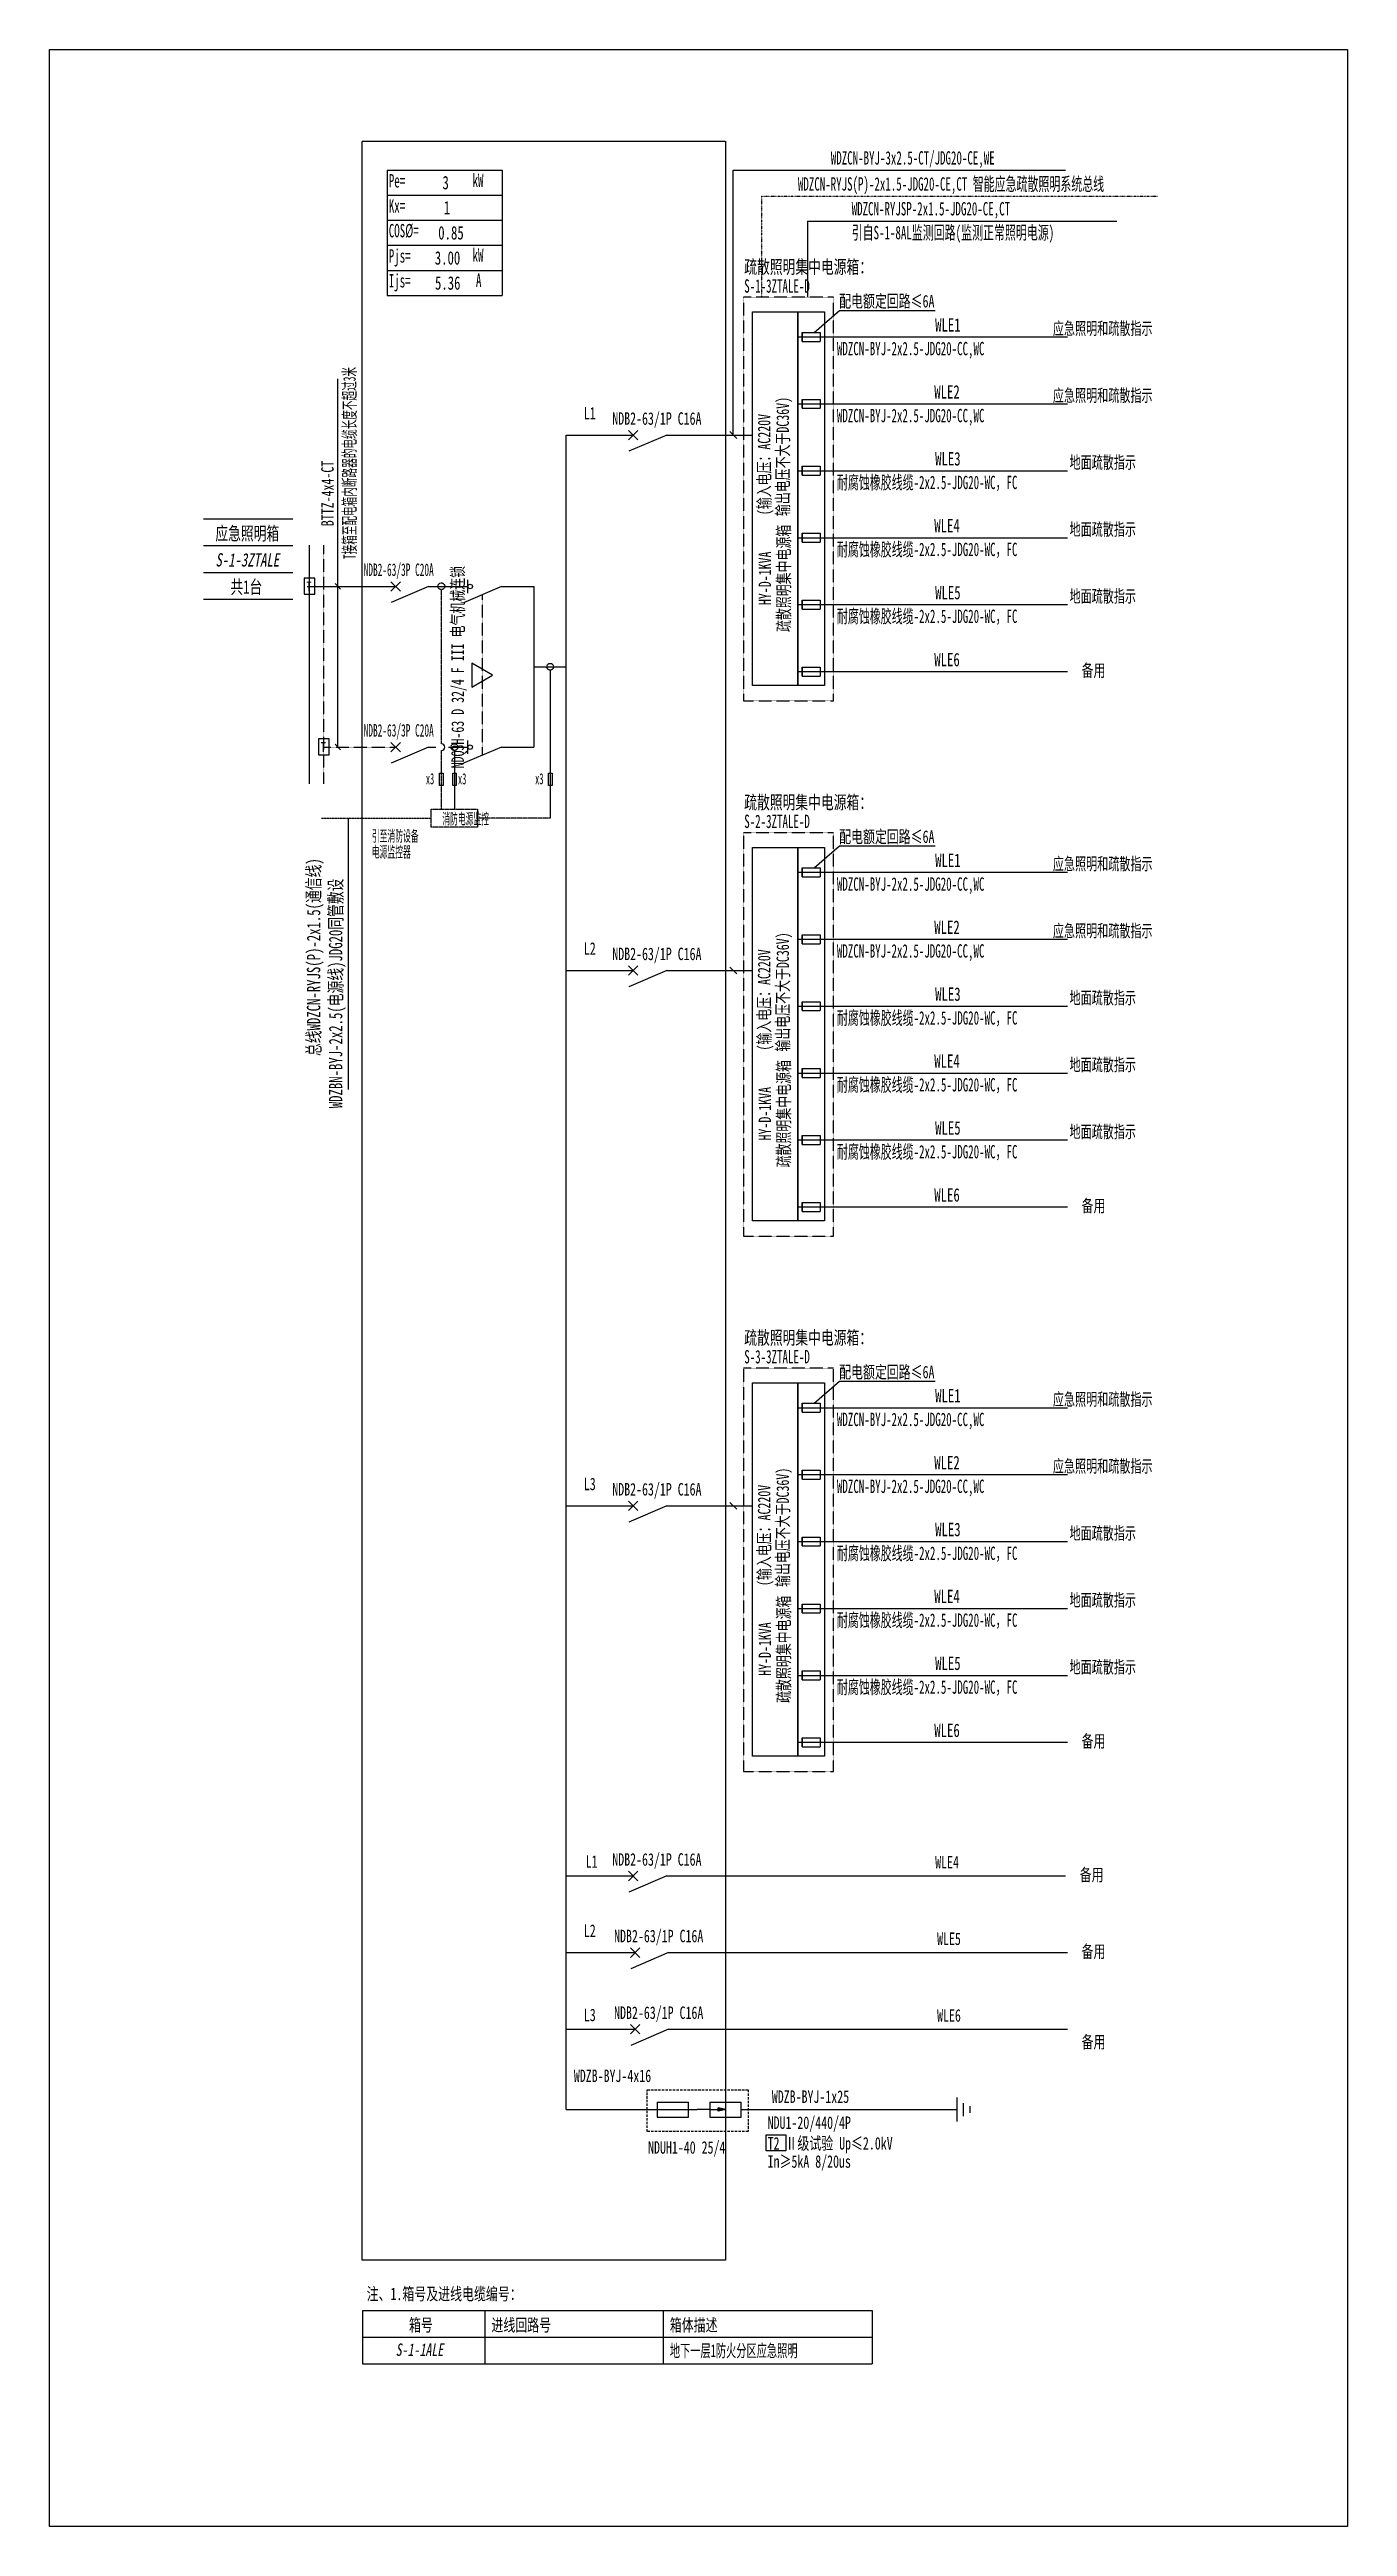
# Model space of a CAD drawing. Extents: x 257416 to 258754, y 371533 to 374085.
import ezdxf
from ezdxf.enums import TextEntityAlignment as Align

# ---------------------------------------------------------------- set-up
doc = ezdxf.new("R2010")
doc.units = 0
doc.header["$MEASUREMENT"] = 0
for name, pattern in [('_点划线L', [1.9, 1.5, -0.17, 0.06, -0.17]), ('_虚线S', [0.25, 0.125, -0.125]), ('DASH', [0.35, 0.25, -0.1]), ('DASHED', [0.75, 0.5, -0.25]), ('DASHED2', [0.375, 0.25, -0.125]), ('DIVIDE', [1.25, 0.5, -0.25, 0, -0.25, 0, -0.25])]:
    doc.linetypes.add(name, pattern=pattern)
for name, color, linetype in [('D_E_Eqpm(强电设备)', 100, 'Continuous'), ('D_E_Eqpm（强电设备）', 100, 'Continuous'), ('D_E_Text(强电文字)', 51, 'Continuous'), ('D_E_Text（强电文字）', 51, 'Continuous'), ('D_E_Wire(强电线缆)', 10, 'Continuous'), ('D_E_Wire（强电线缆）', 10, 'Continuous'), ('D_El_Wire（弱电线缆）', 10, 'Continuous'), ('D_T_TableDim（表格尺寸）', 255, 'Continuous'), ('DQ_Eqpm', 100, 'Continuous'), ('FL04GGFW_E72-配电箱系统图-塔楼部分$0$D_E_Eqpm（强电设备）', 100, 'Continuous'), ('FL09U293_E72-地下室配电箱系统图$0$D_E_Eqpm（强电设备）', 100, 'Continuous'), ('FL09U293_E72-地下室配电箱系统图$0$D_E_Text（强电文字）', 51, 'Continuous'), ('FL09U293_E72-地下室配电箱系统图$0$D_T_TableDim（表格尺寸）', 255, 'Continuous'), ('系统图', 220, 'Continuous')]:
    doc.layers.add(name, color=color, linetype=linetype)
doc.styles.add('FL09U293_E72-地下室配电箱系统图$0$FL04GGFW_E72-配电箱系统图-塔楼部分$0$电气', font='', dxfattribs={"width": 0.7})
doc.styles.add('FL09U293_E72-地下室配电箱系统图$0$FL04GGFW_E72-配电箱系统图-塔楼部分$0$电气箱', font='simhei.ttf', dxfattribs={"width": 0.8, "oblique": 10})
doc.styles.add('FL09U293_E72-地下室配电箱系统图$0$电气', font='', dxfattribs={"width": 0.7})
doc.styles.add('FL09U293_E72-地下室配电箱系统图$0$电气箱', font='simhei.ttf', dxfattribs={"width": 0.8, "oblique": 10})
doc.styles.add('HZ', font='', dxfattribs={"width": 0.7, "height": 400})
doc.styles.add('电气', font='', dxfattribs={"width": 0.7})
doc.styles.get('FL09U293_E72-地下室配电箱系统图$0$FL04GGFW_E72-配电箱系统图-塔楼部分$0$电气').set_extended_font_data('SimSun')
doc.styles.get('FL09U293_E72-地下室配电箱系统图$0$电气').set_extended_font_data('SimSun')
doc.styles.get('HZ').set_extended_font_data('SimSun')
doc.styles.get('电气').set_extended_font_data('SimSun')

msp = doc.modelspace()

# ---------------------------------------------------------------- linework, layer by layer
at = {"linetype": 'DASHED2', "ltscale": 10}
for p, q in [((258032, 371982.8, 0), (258135.9, 371982.8, 0)), ((258032, 371940, 0), (258032, 371982.8, 0)), ((258135.9, 371982.8, 0), (258135.9, 371940, 0)), ((258135.9, 371940, 0), (258032, 371940, 0))]:
    msp.add_line(p, q, dxfattribs=at)
at = {"layer": 'D_E_Eqpm(强电设备)'}
for p, q in [((258012.6, 373682.9, 0), (258022.4, 373692.6, 0)), ((258022.4, 373682.9, 0), (258012.6, 373692.6, 0)), ((258052, 373687.7, 0), (258013, 373671.1, 0)), ((257767.8, 373526.9, 0), (257777.5, 373536.7, 0)), ((257777.5, 373526.9, 0), (257767.8, 373536.7, 0)), ((257847.1, 373524.9, 0), (257847.1, 373538.7, 0)), ((257767.8, 373361.5, 0), (257777.5, 373371.2, 0)), ((257777.5, 373361.5, 0), (257767.8, 373371.2, 0)), ((257847.1, 373359.4, 0), (257847.1, 373373.2, 0)), ((258012.6, 373131.3, 0), (258022.4, 373141, 0)), ((258022.4, 373131.3, 0), (258012.6, 373141, 0)), ((258052, 373136.1, 0), (258013, 373119.4, 0)), ((258012.6, 372579.6, 0), (258022.4, 372589.4, 0)), ((258022.4, 372579.6, 0), (258012.6, 372589.4, 0)), ((258052, 372584.5, 0), (258013, 372567.8, 0)), ((258012.6, 372198.3, 0), (258022.4, 372208, 0)), ((258022.4, 372198.3, 0), (258012.6, 372208, 0)), ((258052, 372203.2, 0), (258013, 372186.5, 0)), ((258014.6, 372119.3, 0), (258024.3, 372129.1, 0)), ((258024.3, 372119.3, 0), (258014.6, 372129.1, 0)), ((258053.9, 372124.2, 0), (258015, 372107.5, 0)), ((258014.6, 372040.4, 0), (258024.3, 372050.1, 0)), ((258024.3, 372040.4, 0), (258014.6, 372050.1, 0)), ((258053.9, 372045.3, 0), (258015, 372028.6, 0)), ((258042.2, 371970.3, 0), (258074.5, 371970.3, 0)), ((258042.2, 371970.3, 0), (258042.2, 371954.7, 0)), ((258042.2, 371954.7, 0), (258074.4, 371954.7, 0)), ((258074.4, 371954.7, 0), (258074.4, 371970.3, 0)), ((258096.4, 371962.5, 0), (258083.4, 371962.5, 0)), ((258096.4, 371970.3, 0), (258128.8, 371970.3, 0)), ((258096.4, 371970.3, 0), (258096.4, 371954.7, 0)), ((258096.4, 371962.5, 0), (258113.2, 371962.5, 0)), ((258096.4, 371954.7, 0), (258128.7, 371954.7, 0)), ((258113.2, 371962.5, 0), (258105.1, 371964.2, 0)), ((258105.1, 371960.8, 0), (258105.1, 371964.2, 0)), ((258113.2, 371962.5, 0), (258105.1, 371960.8, 0)), ((258128.7, 371954.7, 0), (258128.7, 371970.3, 0))]:
    msp.add_line(p, q, dxfattribs=at)
for centre in [(257849.4, 373531.8, 0), (257849.4, 373366.3, 0)]:
    msp.add_circle(centre, 2.34, dxfattribs=at)
msp.add_solid([(258105.1, 371960.8, 0), (258113.2, 371962.5, 0), (258105.1, 371964.2, 0)], dxfattribs=at)
at = {"layer": 'D_E_Eqpm（强电设备）'}
for p, q in [((258140.3, 373429.8, 0), (258140.3, 373814.7, 0)), ((258140.3, 373814.7, 0), (258187, 373814.7, 0)), ((258187, 373814.7, 0), (258187, 373429.8, 0)), ((257881.6, 373531.8, 0), (257842.7, 373515.1, 0)), ((257872.6, 373440.4, 0), (257851.3, 373452.7, 0)), ((257851.3, 373452.7, 0), (257851.3, 373428.1, 0)), ((257851.3, 373428.1, 0), (257872.6, 373440.4, 0)), ((258187, 373429.8, 0), (258140.3, 373429.8, 0)), ((257881.6, 373366.3, 0), (257842.7, 373349.6, 0)), ((258140.3, 372878.2, 0), (258140.3, 373263, 0)), ((258140.3, 373263, 0), (258187, 373263, 0)), ((258187, 373263, 0), (258187, 372878.2, 0)), ((258187, 372878.2, 0), (258140.3, 372878.2, 0)), ((258140.3, 372326.6, 0), (258140.3, 372711.4, 0)), ((258140.3, 372711.4, 0), (258187, 372711.4, 0)), ((258187, 372711.4, 0), (258187, 372326.6, 0)), ((258187, 372326.6, 0), (258140.3, 372326.6, 0))]:
    msp.add_line(p, q, dxfattribs=at)
at = {"layer": 'D_E_Eqpm（强电设备）', "linetype": 'DASH'}
msp.add_line((257862.1, 373358, 0), (257862.1, 373523.5, 0), dxfattribs=at)
at = {"layer": 'D_E_Text(强电文字)', "color": 51}
for p, q in [((257713.2, 373366.3, 0), (257713.2, 373745.6, 0)), ((257710.3, 373534.7, 0), (257716, 373528.9, 0)), ((257710.3, 373369.2, 0), (257716, 373363.5, 0)), ((257723.6, 373293.1, 0), (257723.6, 373013.5, 0))]:
    msp.add_line(p, q, dxfattribs=at)
at = {"layer": 'D_E_Text（强电文字）'}
for p, q in [((257763.9, 373960.8, 0), (257882.4, 373960.8, 0)), ((257763.9, 373960.8, 0), (257763.9, 373831.5, 0)), ((257882.4, 373960.8, 0), (257882.4, 373831.5, 0)), ((258120.6, 373960.8, 0), (258462.9, 373960.8, 0)), ((258120.6, 373687.7, 0), (258120.6, 373960.8, 0)), ((257763.9, 373935, 0), (257882.4, 373935, 0)), ((257763.9, 373909.1, 0), (257882.4, 373909.1, 0)), ((257763.9, 373883.3, 0), (257882.4, 373883.3, 0)), ((257763.9, 373857.4, 0), (257882.4, 373857.4, 0)), ((257763.9, 373831.5, 0), (257882.4, 373831.5, 0)), ((258203.9, 373793.5, 0), (258229.9, 373816.3, 0)), ((258229.9, 373816.3, 0), (258328.7, 373816.3, 0)), ((258117, 373691.3, 0), (258124.1, 373684.2, 0)), ((258203.9, 373241.9, 0), (258229.9, 373264.7, 0)), ((258229.9, 373264.7, 0), (258328.7, 373264.7, 0)), ((258117, 373139.6, 0), (258124.1, 373132.6, 0)), ((258203.9, 372690.3, 0), (258229.9, 372713.1, 0)), ((258229.9, 372713.1, 0), (258328.7, 372713.1, 0)), ((258117, 372588, 0), (258124.1, 372581, 0)), ((258154.6, 371936.4, 0), (258174.6, 371936.4, 0)), ((258154.6, 371919.9, 0), (258154.6, 371936.4, 0)), ((258174.6, 371936.4, 0), (258174.6, 371919.9, 0)), ((258174.6, 371919.9, 0), (258154.6, 371919.9, 0))]:
    msp.add_line(p, q, dxfattribs=at)
at = {"layer": 'D_E_Wire(强电线缆)'}
for p, q in [((257684, 373328.4, 0), (257684, 373574.4, 0)), ((257681.4, 373531.8, 0), (257772.7, 373531.8, 0)), ((257806.4, 373531.8, 0), (257847.1, 373531.8, 0)), ((257881.6, 373531.8, 0), (257915.2, 373531.8, 0)), ((257806.4, 373366.3, 0), (257814.2, 373366.3, 0)), ((257827, 373366.3, 0), (257847.1, 373366.3, 0)), ((257881.6, 373366.3, 0), (257915.2, 373366.3, 0))]:
    msp.add_line(p, q, dxfattribs=at)
at = {"layer": 'D_E_Wire(强电线缆)', "linetype": 'DASH'}
for p, q in [((257698.7, 373328.4, 0), (257698.7, 373574.4, 0)), ((257698.7, 373366.3, 0), (257772.7, 373366.3, 0))]:
    msp.add_line(p, q, dxfattribs=at)
at = {"layer": 'D_E_Wire（强电线缆）', "color": 10}
for p, q in [((258197.2, 373908.3, 0), (258197.2, 373829.7, 0)), ((258197.2, 373908.3, 0), (258515.9, 373908.3, 0)), ((258187, 373788.9, 0), (258464.9, 373788.9, 0)), ((258187, 373720, 0), (258464.9, 373720, 0)), ((258187, 373651, 0), (258464.9, 373651, 0)), ((258187, 373582, 0), (258464.9, 373582, 0)), ((258187, 373513.1, 0), (258464.9, 373513.1, 0)), ((258187, 373444.1, 0), (258464.9, 373444.1, 0)), ((258187, 373237.3, 0), (258464.9, 373237.3, 0)), ((258187, 373168.3, 0), (258464.9, 373168.3, 0)), ((258187, 373099.4, 0), (258464.9, 373099.4, 0)), ((258187, 373030.4, 0), (258464.9, 373030.4, 0)), ((258187, 372961.5, 0), (258464.9, 372961.5, 0)), ((258187, 372892.5, 0), (258464.9, 372892.5, 0)), ((258187, 372685.7, 0), (258464.9, 372685.7, 0)), ((258187, 372616.7, 0), (258464.9, 372616.7, 0)), ((258187, 372547.8, 0), (258464.9, 372547.8, 0)), ((258187, 372478.8, 0), (258464.9, 372478.8, 0)), ((258187, 372409.9, 0), (258464.9, 372409.9, 0)), ((258187, 372340.9, 0), (258464.9, 372340.9, 0))]:
    msp.add_line(p, q, dxfattribs=at)
at = {"layer": 'D_E_Wire（强电线缆）'}
for p, q in [((257948.5, 371962.5, 0), (257948.5, 373687.7, 0)), ((257948.5, 373687.7, 0), (258017.5, 373687.7, 0)), ((258052, 373687.7, 0), (258140.3, 373687.7, 0)), ((257915.2, 373531.8, 0), (257915.2, 373366.3, 0)), ((257915.2, 373449.1, 0), (257948.5, 373449.1, 0)), ((257931.9, 373445.6, 0), (257931.9, 373293.1, 0)), ((257833.2, 373362.9, 0), (257833.2, 373302.3, 0)), ((257818, 373339.3, 0), (257821.6, 373339.3, 0)), ((257818, 373326.6, 0), (257818, 373339.3, 0)), ((257821.6, 373339.3, 0), (257821.6, 373326.6, 0)), ((257831.6, 373339.3, 0), (257835.2, 373339.3, 0)), ((257831.6, 373326.6, 0), (257831.6, 373339.3, 0)), ((257835.2, 373339.3, 0), (257835.2, 373326.6, 0)), ((257930.2, 373339.3, 0), (257933.8, 373339.3, 0)), ((257930.2, 373326.6, 0), (257930.2, 373339.3, 0)), ((257933.8, 373339.3, 0), (257933.8, 373326.6, 0)), ((257821.6, 373326.6, 0), (257818, 373326.6, 0)), ((257835.2, 373326.6, 0), (257831.6, 373326.6, 0)), ((257933.8, 373326.6, 0), (257930.2, 373326.6, 0)), ((257948.5, 373136.1, 0), (258017.5, 373136.1, 0)), ((258052, 373136.1, 0), (258140.3, 373136.1, 0)), ((257948.5, 372584.5, 0), (258017.5, 372584.5, 0)), ((258052, 372584.5, 0), (258140.3, 372584.5, 0)), ((257948.5, 372203.2, 0), (258017.5, 372203.2, 0)), ((258052, 372203.2, 0), (258462.9, 372203.2, 0)), ((257948.5, 372124.2, 0), (258019.5, 372124.2, 0)), ((258053.9, 372124.2, 0), (258464.9, 372124.2, 0)), ((257948.5, 372045.3, 0), (258019.5, 372045.3, 0)), ((258053.9, 372045.3, 0), (258464.9, 372045.3, 0)), ((257948.5, 371962.5, 0), (258083.4, 371962.5, 0)), ((258128.7, 371962.5, 0), (258351.2, 371962.5, 0)), ((258351.2, 371950.3, 0), (258351.2, 371974.8, 0)), ((258357.9, 371955.8, 0), (258357.9, 371969.2, 0)), ((258364.6, 371959.1, 0), (258364.6, 371965.9, 0))]:
    msp.add_line(p, q, dxfattribs=at)
at = {"layer": 'D_E_Wire（强电线缆）', "linetype": '_点划线L'}
for p, q in [((257819.8, 373369.8, 0), (257819.8, 373528.6, 0)), ((257819.8, 373302.3, 0), (257819.8, 373362.9, 0)), ((257809.3, 373302.3, 0), (257857, 373302.3, 0)), ((257809.3, 373283.9, 0), (257809.3, 373302.3, 0)), ((257857, 373283.9, 0), (257809.3, 373283.9, 0)), ((257857, 373302.3, 0), (257857, 373283.9, 0)), ((257931.9, 373293.1, 0), (257857, 373293.1, 0))]:
    msp.add_line(p, q, dxfattribs=at)
at = {"layer": 'D_E_Wire（强电线缆）', "linetype": '_虚线S'}
msp.add_line((257696.1, 373293.1, 0), (257809.3, 373293.1, 0), dxfattribs=at)
at = {"layer": 'D_E_Wire（强电线缆）', "linetype": '_点划线L'}
for centre in [(257819.8, 373532, 0), (257931.9, 373449.1, 0), (257833.2, 373366.3, 0)]:
    msp.add_circle(centre, 3.45, dxfattribs=at)
at = {"layer": 'D_E_Wire（强电线缆）'}
msp.add_arc((257819.8, 373366.3, 0), 3.45, 270, 90, dxfattribs=at)
at = {"layer": 'D_El_Wire（弱电线缆）', "color": 200, "linetype": 'DIVIDE'}
for q in [(258558.1, 373933.8, 0), (258149.5, 373829.7, 0)]:
    msp.add_line((258149.5, 373933.8, 0), q, dxfattribs=at)
at = {"layer": 'D_T_TableDim（表格尺寸）', "linetype": 'DASHED'}
for p, q in [((257738.3, 371807.3, 0), (257738.3, 373990.5, 0)), ((257738.3, 373990.5, 0), (258112.6, 373990.5, 0)), ((258112.6, 373990.5, 0), (258112.6, 371807.3, 0)), ((258112.6, 371807.3, 0), (257738.3, 371807.3, 0))]:
    msp.add_line(p, q, dxfattribs=at)
at = {"layer": 'D_T_TableDim（表格尺寸）', "linetype": 'DASH'}
for p, q in [((258223.8, 373829.7, 0), (258131.1, 373829.7, 0)), ((258131.1, 373829.7, 0), (258131.1, 373414, 0)), ((258223.8, 373414, 0), (258223.8, 373829.7, 0)), ((258131.1, 373414, 0), (258223.8, 373414, 0)), ((258223.8, 373278.1, 0), (258131.1, 373278.1, 0)), ((258131.1, 373278.1, 0), (258131.1, 372862.4, 0)), ((258223.8, 372862.4, 0), (258223.8, 373278.1, 0)), ((258131.1, 372862.4, 0), (258223.8, 372862.4, 0)), ((258223.8, 372726.5, 0), (258131.1, 372726.5, 0)), ((258131.1, 372726.5, 0), (258131.1, 372310.8, 0)), ((258223.8, 372310.8, 0), (258223.8, 372726.5, 0)), ((258131.1, 372310.8, 0), (258223.8, 372310.8, 0))]:
    msp.add_line(p, q, dxfattribs=at)
at = {"layer": 'DQ_Eqpm'}
for p, q in [((257689.5, 373540.3, 0), (257678.5, 373540.3, 0)), ((257678.5, 373540.3, 0), (257678.5, 373523.7, 0)), ((257689.5, 373523.7, 0), (257689.5, 373540.3, 0)), ((257678.5, 373523.7, 0), (257689.5, 373523.7, 0)), ((257704.2, 373374.8, 0), (257693.2, 373374.8, 0)), ((257693.2, 373374.8, 0), (257693.2, 373358.2, 0)), ((257693.2, 373358.2, 0), (257704.2, 373358.2, 0)), ((257704.2, 373358.2, 0), (257704.2, 373374.8, 0))]:
    msp.add_line(p, q, dxfattribs=at)
at = {"layer": 'FL04GGFW_E72-配电箱系统图-塔楼部分$0$D_E_Eqpm（强电设备）'}
for p, q in [((258187, 373429.8, 0), (258187, 373814.7, 0)), ((258187, 373814.7, 0), (258214.6, 373814.7, 0)), ((258191.6, 373793.5, 0), (258210, 373793.5, 0)), ((258191.6, 373793.5, 0), (258191.6, 373793.5, 0)), ((258191.6, 373793.5, 0), (258191.6, 373784.3, 0)), ((258191.6, 373784.3, 0), (258191.6, 373793.5, 0)), ((258210, 373793.5, 0), (258210, 373784.3, 0)), ((258214.6, 373814.7, 0), (258214.6, 373429.8, 0)), ((258191.6, 373784.3, 0), (258210, 373784.3, 0)), ((258191.6, 373784.3, 0), (258191.6, 373784.3, 0)), ((258191.6, 373724.6, 0), (258210, 373724.6, 0)), ((258191.6, 373724.6, 0), (258191.6, 373724.6, 0)), ((258191.6, 373724.6, 0), (258191.6, 373715.4, 0)), ((258191.6, 373715.4, 0), (258191.6, 373724.6, 0)), ((258191.6, 373715.4, 0), (258210, 373715.4, 0)), ((258191.6, 373715.4, 0), (258191.6, 373715.4, 0)), ((258210, 373724.6, 0), (258210, 373715.4, 0)), ((258191.6, 373655.6, 0), (258210, 373655.6, 0)), ((258191.6, 373655.6, 0), (258191.6, 373655.6, 0)), ((258191.6, 373655.6, 0), (258191.6, 373646.4, 0)), ((258191.6, 373646.4, 0), (258191.6, 373655.6, 0)), ((258191.6, 373646.4, 0), (258210, 373646.4, 0)), ((258191.6, 373646.4, 0), (258191.6, 373646.4, 0)), ((258210, 373655.6, 0), (258210, 373646.4, 0)), ((258191.6, 373586.6, 0), (258210, 373586.6, 0)), ((258191.6, 373586.6, 0), (258191.6, 373586.6, 0)), ((258191.6, 373586.6, 0), (258191.6, 373577.5, 0)), ((258191.6, 373577.5, 0), (258191.6, 373586.6, 0)), ((258191.6, 373577.5, 0), (258210, 373577.5, 0)), ((258191.6, 373577.5, 0), (258191.6, 373577.5, 0)), ((258210, 373586.6, 0), (258210, 373577.5, 0)), ((258191.6, 373517.7, 0), (258210, 373517.7, 0)), ((258191.6, 373517.7, 0), (258191.6, 373517.7, 0)), ((258191.6, 373517.7, 0), (258191.6, 373508.5, 0)), ((258191.6, 373508.5, 0), (258191.6, 373517.7, 0)), ((258210, 373517.7, 0), (258210, 373508.5, 0)), ((258191.6, 373508.5, 0), (258210, 373508.5, 0)), ((258191.6, 373508.5, 0), (258191.6, 373508.5, 0)), ((258191.6, 373448.7, 0), (258210, 373448.7, 0)), ((258191.6, 373448.7, 0), (258191.6, 373448.7, 0)), ((258191.6, 373448.7, 0), (258191.6, 373439.5, 0)), ((258191.6, 373439.5, 0), (258191.6, 373448.7, 0)), ((258191.6, 373439.5, 0), (258210, 373439.5, 0)), ((258191.6, 373439.5, 0), (258191.6, 373439.5, 0)), ((258210, 373448.7, 0), (258210, 373439.5, 0)), ((258214.6, 373429.8, 0), (258187, 373429.8, 0)), ((258187, 372878.2, 0), (258187, 373263, 0)), ((258187, 373263, 0), (258214.6, 373263, 0)), ((258214.6, 373263, 0), (258214.6, 372878.2, 0)), ((258191.6, 373241.9, 0), (258210, 373241.9, 0)), ((258191.6, 373241.9, 0), (258191.6, 373241.9, 0)), ((258191.6, 373241.9, 0), (258191.6, 373232.7, 0)), ((258191.6, 373232.7, 0), (258191.6, 373241.9, 0)), ((258191.6, 373232.7, 0), (258210, 373232.7, 0)), ((258191.6, 373232.7, 0), (258191.6, 373232.7, 0)), ((258210, 373241.9, 0), (258210, 373232.7, 0)), ((258191.6, 373172.9, 0), (258210, 373172.9, 0)), ((258191.6, 373172.9, 0), (258191.6, 373172.9, 0)), ((258191.6, 373172.9, 0), (258191.6, 373163.7, 0)), ((258191.6, 373163.7, 0), (258191.6, 373172.9, 0)), ((258191.6, 373163.7, 0), (258210, 373163.7, 0)), ((258191.6, 373163.7, 0), (258191.6, 373163.7, 0)), ((258210, 373172.9, 0), (258210, 373163.7, 0)), ((258191.6, 373104, 0), (258210, 373104, 0)), ((258191.6, 373104, 0), (258191.6, 373104, 0)), ((258191.6, 373104, 0), (258191.6, 373094.8, 0)), ((258191.6, 373094.8, 0), (258191.6, 373104, 0)), ((258210, 373104, 0), (258210, 373094.8, 0)), ((258191.6, 373094.8, 0), (258210, 373094.8, 0)), ((258191.6, 373094.8, 0), (258191.6, 373094.8, 0)), ((258191.6, 373035, 0), (258210, 373035, 0)), ((258191.6, 373035, 0), (258191.6, 373035, 0)), ((258191.6, 373035, 0), (258191.6, 373025.8, 0)), ((258191.6, 373025.8, 0), (258191.6, 373035, 0)), ((258210, 373035, 0), (258210, 373025.8, 0)), ((258191.6, 373025.8, 0), (258210, 373025.8, 0)), ((258191.6, 373025.8, 0), (258191.6, 373025.8, 0)), ((258191.6, 372966.1, 0), (258210, 372966.1, 0)), ((258191.6, 372966.1, 0), (258191.6, 372966.1, 0)), ((258191.6, 372966.1, 0), (258191.6, 372956.9, 0)), ((258191.6, 372956.9, 0), (258191.6, 372966.1, 0)), ((258191.6, 372956.9, 0), (258210, 372956.9, 0)), ((258191.6, 372956.9, 0), (258191.6, 372956.9, 0)), ((258210, 372966.1, 0), (258210, 372956.9, 0)), ((258214.6, 372878.2, 0), (258187, 372878.2, 0)), ((258191.6, 372897.1, 0), (258210, 372897.1, 0)), ((258191.6, 372897.1, 0), (258191.6, 372897.1, 0)), ((258191.6, 372897.1, 0), (258191.6, 372887.9, 0)), ((258191.6, 372887.9, 0), (258191.6, 372897.1, 0)), ((258191.6, 372887.9, 0), (258210, 372887.9, 0)), ((258191.6, 372887.9, 0), (258191.6, 372887.9, 0)), ((258210, 372897.1, 0), (258210, 372887.9, 0)), ((258187, 372326.6, 0), (258187, 372711.4, 0)), ((258187, 372711.4, 0), (258214.6, 372711.4, 0)), ((258214.6, 372711.4, 0), (258214.6, 372326.6, 0)), ((258191.6, 372690.3, 0), (258210, 372690.3, 0)), ((258191.6, 372690.3, 0), (258191.6, 372690.3, 0)), ((258191.6, 372690.3, 0), (258191.6, 372681.1, 0)), ((258191.6, 372681.1, 0), (258191.6, 372690.3, 0)), ((258191.6, 372681.1, 0), (258210, 372681.1, 0)), ((258191.6, 372681.1, 0), (258191.6, 372681.1, 0)), ((258210, 372690.3, 0), (258210, 372681.1, 0)), ((258191.6, 372621.3, 0), (258210, 372621.3, 0)), ((258191.6, 372621.3, 0), (258191.6, 372621.3, 0)), ((258191.6, 372621.3, 0), (258191.6, 372612.1, 0)), ((258191.6, 372612.1, 0), (258191.6, 372621.3, 0)), ((258210, 372621.3, 0), (258210, 372612.1, 0)), ((258191.6, 372612.1, 0), (258210, 372612.1, 0)), ((258191.6, 372612.1, 0), (258191.6, 372612.1, 0)), ((258191.6, 372552.4, 0), (258210, 372552.4, 0)), ((258191.6, 372552.4, 0), (258191.6, 372552.4, 0)), ((258191.6, 372552.4, 0), (258191.6, 372543.2, 0)), ((258191.6, 372543.2, 0), (258191.6, 372552.4, 0)), ((258191.6, 372543.2, 0), (258210, 372543.2, 0)), ((258191.6, 372543.2, 0), (258191.6, 372543.2, 0)), ((258210, 372552.4, 0), (258210, 372543.2, 0)), ((258191.6, 372483.4, 0), (258210, 372483.4, 0)), ((258191.6, 372483.4, 0), (258191.6, 372483.4, 0)), ((258191.6, 372483.4, 0), (258191.6, 372474.2, 0)), ((258191.6, 372474.2, 0), (258191.6, 372483.4, 0)), ((258191.6, 372474.2, 0), (258210, 372474.2, 0)), ((258191.6, 372474.2, 0), (258191.6, 372474.2, 0)), ((258210, 372483.4, 0), (258210, 372474.2, 0)), ((258191.6, 372414.5, 0), (258210, 372414.5, 0)), ((258191.6, 372414.5, 0), (258191.6, 372414.5, 0)), ((258191.6, 372414.5, 0), (258191.6, 372405.3, 0)), ((258191.6, 372405.3, 0), (258191.6, 372414.5, 0)), ((258210, 372414.5, 0), (258210, 372405.3, 0)), ((258191.6, 372405.3, 0), (258210, 372405.3, 0)), ((258191.6, 372405.3, 0), (258191.6, 372405.3, 0)), ((258191.6, 372345.5, 0), (258210, 372345.5, 0)), ((258191.6, 372345.5, 0), (258191.6, 372345.5, 0)), ((258191.6, 372345.5, 0), (258191.6, 372336.3, 0)), ((258191.6, 372336.3, 0), (258191.6, 372345.5, 0)), ((258210, 372345.5, 0), (258210, 372336.3, 0)), ((258214.6, 372326.6, 0), (258187, 372326.6, 0)), ((258191.6, 372336.3, 0), (258210, 372336.3, 0)), ((258191.6, 372336.3, 0), (258191.6, 372336.3, 0))]:
    msp.add_line(p, q, dxfattribs=at)
at = {"layer": 'FL09U293_E72-地下室配电箱系统图$0$D_E_Eqpm（强电设备）'}
for p, q in [((257806.4, 373531.8, 0), (257768.2, 373515.4, 0)), ((257806.4, 373366.3, 0), (257768.2, 373349.9, 0))]:
    msp.add_line(p, q, dxfattribs=at)
at = {"layer": 'FL09U293_E72-地下室配电箱系统图$0$D_T_TableDim（表格尺寸）'}
for p, q in [((257574.7, 373601.5, 0), (257666.7, 373601.5, 0)), ((257574.7, 373573.9, 0), (257666.7, 373573.9, 0)), ((257574.7, 373546.3, 0), (257666.7, 373546.3, 0)), ((257574.7, 373518.7, 0), (257666.7, 373518.7, 0))]:
    msp.add_line(p, q, dxfattribs=at)
at = {"layer": 'FL09U293_E72-地下室配电箱系统图$0$D_T_TableDim（表格尺寸）', "ltscale": 3.5}
for p, q in [((257738.5, 371755.6, 0), (258263.6, 371755.6, 0)), ((257738.5, 371755.6, 0), (257738.5, 371700.5, 0)), ((257864.4, 371755.6, 0), (257864.4, 371700.5, 0)), ((258048.5, 371755.6, 0), (258048.5, 371700.5, 0)), ((258263.6, 371755.6, 0), (258263.6, 371700.5, 0)), ((257738.5, 371728.1, 0), (258263.6, 371728.1, 0)), ((257738.5, 371728.1, 0), (258263.6, 371728.1, 0)), ((257738.5, 371700.5, 0), (258263.6, 371700.5, 0))]:
    msp.add_line(p, q, dxfattribs=at)
at = {"layer": '系统图', "ltscale": 9973.992009}
msp.add_lwpolyline([(257416, 374085), (258753.5, 374085), (258753.5, 371533), (257416, 371533)], close=True, dxfattribs=at)

# ---------------------------------------------------------------- texts
at = {"layer": 'D_E_Text(强电文字)', "color": 51, "style": '电气', "width": 0.7}
for s, height, p in [('疏散照明集中电源箱：', 13.79, (258131.9, 373854.2, 0)), ('L1', 12.87, (257966.6, 373703.9, 0)), ('NDB2-63/1P C16A', 12.871, (257995.9, 373698.4, 0)), ('备用', 12.87, (258479.5, 373438.9, 0)), ('疏散照明集中电源箱：', 13.79, (258131.9, 373302.5, 0)), ('L2', 12.87, (257966.6, 373152.3, 0)), ('NDB2-63/1P C16A', 12.871, (257995.9, 373146.8, 0)), ('备用', 12.87, (258479.5, 372887.3, 0)), ('疏散照明集中电源箱：', 13.79, (258131.9, 372750.9, 0)), ('L3', 12.87, (257966.6, 372600.7, 0)), ('NDB2-63/1P C16A', 12.871, (257995.9, 372595.2, 0)), ('备用', 12.87, (258479.5, 372335.7, 0)), ('L1', 12.87, (257968.5, 372211.6, 0)), ('NDB2-63/1P C16A', 12.871, (257995.9, 372213.8, 0)), ('WLE4', 12.87, (258328.6, 372211, 0)), ('备用', 12.87, (258477.6, 372198, 0)), ('L2', 12.87, (257966.6, 372140.4, 0)), ('NDB2-63/1P C16A', 12.871, (257997.8, 372134.9, 0)), ('WLE5', 12.87, (258330.6, 372132.1, 0)), ('备用', 12.87, (258479.5, 372119, 0)), ('L3', 12.87, (257966.6, 372053.6, 0)), ('NDB2-63/1P C16A', 12.871, (257997.8, 372055.9, 0)), ('WLE6', 12.87, (258330.6, 372053.1, 0)), ('备用', 12.87, (258479.5, 372025.8, 0))]:
    msp.add_text(s, height=height, dxfattribs=at).set_placement(p)
at = {"layer": 'D_E_Text(强电文字)', "color": 51, "style": '电气', "width": 0.65}
for s, p in [('应急照明和疏散指示', (258501.3, 373797.9, 0)), ('应急照明和疏散指示', (258501.3, 373728.9, 0)), ('地面疏散指示', (258501.3, 373660, 0)), ('地面疏散指示', (258501.3, 373591, 0)), ('地面疏散指示', (258501.3, 373522.1, 0)), ('应急照明和疏散指示', (258501.3, 373246.3, 0)), ('应急照明和疏散指示', (258501.3, 373177.3, 0)), ('地面疏散指示', (258501.3, 373108.3, 0)), ('地面疏散指示', (258501.3, 373039.4, 0)), ('地面疏散指示', (258501.3, 372970.4, 0)), ('应急照明和疏散指示', (258501.3, 372694.6, 0)), ('应急照明和疏散指示', (258501.3, 372625.7, 0)), ('地面疏散指示', (258501.3, 372556.7, 0)), ('地面疏散指示', (258501.3, 372487.8, 0)), ('地面疏散指示', (258501.3, 372418.8, 0))]:
    msp.add_text(s, height=12.87, dxfattribs=at).set_placement(p, align=Align.MIDDLE)
at = {"layer": 'D_E_Text(强电文字)', "color": 51, "style": '电气'}
for s, width, p in [('T接箱至配电箱内断路器的电缆长度不超过3米', 0.55, (257731.5, 373560, 0)), ('BTTZ-4x4-CT', 0.7, (257708.8, 373593.9, 0))]:
    msp.add_text(s, height=12.871, rotation=90, dxfattribs=dict(at, width=width)).set_placement(p)
at = {"layer": 'D_E_Text(强电文字)', "style": 'FL09U293_E72-地下室配电箱系统图$0$FL04GGFW_E72-配电箱系统图-塔楼部分$0$电气', "width": 0.7}
for s, p in [('应急照明箱', (257619.8, 373586.7, 0)), ('共1台', (257618.8, 373531.6, 0))]:
    msp.add_text(s, height=13.79, dxfattribs=at).set_placement(p, align=Align.MIDDLE)
at = {"layer": 'D_E_Text(强电文字)', "style": 'FL09U293_E72-地下室配电箱系统图$0$FL04GGFW_E72-配电箱系统图-塔楼部分$0$电气箱', "oblique": 10, "width": 0.7}
msp.add_text('S-1-3ZTALE', height=13.79, dxfattribs=at).set_placement((257619.8, 373559.2, 0), align=Align.MIDDLE)
at = {"layer": 'D_E_Text(强电文字)', "style": '电气', "width": 0.7}
for s, p in [('WDZB-BYJ-4x16', (257956.3, 371990.9, 0)), ('WDZB-BYJ-1x25', (258160.3, 371969.4, 0)), ('NDU1-20/440/4P', (258156, 371942.6, 0)), ('T2 Ⅱ级试验 Up≤2.0kV ', (258156, 371921.3, 0)), ('In≥5kA 8/20us', (258156, 371902.6, 0))]:
    msp.add_text(s, height=12.871, dxfattribs=at).set_placement(p)
at = {"layer": 'D_E_Text（强电文字）', "style": '电气'}
for s, height, width, p in [('WDZCN-BYJ-3x2.5-CT/JDG20-CE,WE', 13.79, 0.6, (258221.1, 373966.5, 0)), ('3', 13.8, 0.7, (257820.9, 373941, 0)), ('1', 13.8, 0.7, (257822.3, 373915.2, 0)), (' 0.85', 13.79, 0.7, (257810, 373889.3, 0)), ('WLE1', 13.79, 0.7, (258328.6, 373794.4, 0)), ('WDZCN-BYJ-2x2.5-JDG20-CC,WC', 13.79, 0.6, (258227.4, 373770, 0)), ('WDZCN-BYJ-2x2.5-JDG20-CC,WC', 13.79, 0.6, (258227.4, 373701, 0)), ('WLE2', 13.79, 0.7, (258327.7, 373725.4, 0)), ('WLE3', 13.79, 0.7, (258328.6, 373656.5, 0)), ('耐腐蚀橡胶线缆-2x2.5-JDG20-WC，FC', 13.79, 0.6, (258227.4, 373632.1, 0)), ('WLE4', 13.79, 0.7, (258327.7, 373587.5, 0)), ('耐腐蚀橡胶线缆-2x2.5-JDG20-WC，FC', 13.79, 0.6, (258227.4, 373563.1, 0)), ('WLE5', 13.79, 0.7, (258328.6, 373518.6, 0)), ('耐腐蚀橡胶线缆-2x2.5-JDG20-WC，FC', 13.79, 0.6, (258227.4, 373494.2, 0)), ('WLE6', 13.79, 0.7, (258327.7, 373449.6, 0)), ('WLE1', 13.79, 0.7, (258328.6, 373242.8, 0)), ('WDZCN-BYJ-2x2.5-JDG20-CC,WC', 13.79, 0.6, (258227.4, 373218.3, 0)), ('WLE2', 13.79, 0.7, (258327.7, 373173.8, 0)), ('WDZCN-BYJ-2x2.5-JDG20-CC,WC', 13.79, 0.6, (258227.4, 373149.4, 0)), ('WLE3', 13.79, 0.7, (258328.6, 373104.9, 0)), ('耐腐蚀橡胶线缆-2x2.5-JDG20-WC，FC', 13.79, 0.6, (258227.4, 373080.4, 0)), ('耐腐蚀橡胶线缆-2x2.5-JDG20-WC，FC', 13.79, 0.6, (258227.4, 373011.5, 0)), ('WLE4', 13.79, 0.7, (258327.7, 373035.9, 0)), ('WLE5', 13.79, 0.7, (258328.6, 372967, 0)), ('耐腐蚀橡胶线缆-2x2.5-JDG20-WC，FC', 13.79, 0.6, (258227.4, 372942.5, 0)), ('WLE6', 13.79, 0.7, (258327.7, 372898, 0)), ('WLE1', 13.79, 0.7, (258328.6, 372691.2, 0)), ('WDZCN-BYJ-2x2.5-JDG20-CC,WC', 13.79, 0.6, (258227.4, 372666.7, 0)), ('WLE2', 13.79, 0.7, (258327.7, 372622.2, 0)), ('WDZCN-BYJ-2x2.5-JDG20-CC,WC', 13.79, 0.6, (258227.4, 372597.8, 0)), ('WLE3', 13.79, 0.7, (258328.6, 372553.3, 0)), ('耐腐蚀橡胶线缆-2x2.5-JDG20-WC，FC', 13.79, 0.6, (258227.4, 372528.8, 0)), ('WLE4', 13.79, 0.7, (258327.7, 372484.3, 0)), ('耐腐蚀橡胶线缆-2x2.5-JDG20-WC，FC', 13.79, 0.6, (258227.4, 372459.9, 0)), ('WLE5', 13.79, 0.7, (258328.6, 372415.4, 0)), ('耐腐蚀橡胶线缆-2x2.5-JDG20-WC，FC', 13.79, 0.6, (258227.4, 372390.9, 0)), ('WLE6', 13.79, 0.7, (258327.7, 372346.4, 0))]:
    msp.add_text(s, height=height, dxfattribs=dict(at, width=width)).set_placement(p)
at = {"layer": 'D_E_Text（强电文字）', "linetype": 'Continuous', "style": '电气', "width": 0.6}
for s, height, p in [('Pe=', 13.79, (257765.6, 373942.9, 0)), ('kW', 13.79, (257851.9, 373943.4, 0)), ('Kx=', 13.79, (257765.6, 373917, 0)), ('COS%%C=', 13.79, (257765.6, 373891.5, 0)), ('Pjs=', 13.79, (257765.6, 373865.5, 0)), ('kW', 13.79, (257851.9, 373866.3, 0)), ('Ijs=', 13.79, (257765.6, 373839.9, 0)), ('A', 13.8, (257855.4, 373840.5, 0))]:
    msp.add_text(s, height=height, dxfattribs=at).set_placement(p)
at = {"layer": 'D_E_Text（强电文字）', "color": 51, "style": '电气', "width": 0.6}
for s, p in [('WDZCN-RYJS(P)-2x1.5-JDG20-CE,CT 智能应急疏散照明系统总线', (258187.2, 373939.6, 0)), ('WDZCN-RYJSP-2x1.5-JDG20-CE,CT', (258242.6, 373914.1, 0)), ('引自S-1-8AL监测回路(监测正常照明电源)', (258242.6, 373889.5, 0)), ('S-1-3ZTALE-D', (258131.9, 373834.5, 0)), ('S-2-3ZTALE-D', (258131.9, 373282.9, 0)), ('S-3-3ZTALE-D', (258131.9, 372731.3, 0))]:
    msp.add_text(s, height=13.79, dxfattribs=at).set_placement(p)
at = {"layer": 'D_E_Text（强电文字）', "color": 6, "style": '电气', "width": 0.7}
for s, p in [('3.00', (257813, 373863.4, 0)), ('5.36', (257813.2, 373837.6, 0))]:
    msp.add_text(s, height=13.79, dxfattribs=at).set_placement(p)
at = {"layer": 'D_E_Text（强电文字）', "style": '电气'}
for s, height, width, p in [('配电额定回路≤6A', 12.87, 0.7, (258278.8, 373826, 0)), ('NDB2-63/3P C20A', 12.871, 0.55, (257775.8, 373548, 0)), ('NDB2-63/3P C20A', 12.871, 0.55, (257775.8, 373382.5, 0)), ('配电额定回路≤6A', 12.87, 0.7, (258278.8, 373274.3, 0)), ('配电额定回路≤6A', 12.87, 0.7, (258278.8, 372722.7, 0))]:
    msp.add_text(s, height=height, dxfattribs=dict(at, width=width)).set_placement(p, align=Align.MIDDLE)
at = {"layer": 'D_E_Text（强电文字）', "color": 51, "style": '电气', "width": 0.7}
for s, height, p in [('输出电压不大于DC36V)', 12.871, (258172.3, 373665.7, 0)), ('(输入电压：AC220V', 12.871, (258153.1, 373657.4, 0)), ('疏散照明集中电源箱', 12.87, (258172.3, 373540.1, 0)), ('HY-D-1KVA', 12.87, (258153.1, 373540.2, 0)), ('(输入电压：AC220V', 12.871, (258153.1, 373105.8, 0)), ('输出电压不大于DC36V)', 12.871, (258172.3, 373114, 0)), ('疏散照明集中电源箱', 12.87, (258172.3, 372988.5, 0)), ('HY-D-1KVA', 12.87, (258153.1, 372988.6, 0)), ('输出电压不大于DC36V)', 12.871, (258172.3, 372562.4, 0)), ('(输入电压：AC220V', 12.871, (258153.1, 372554.1, 0)), ('疏散照明集中电源箱', 12.87, (258172.3, 372436.8, 0)), ('HY-D-1KVA', 12.87, (258153.1, 372437, 0))]:
    msp.add_text(s, height=height, rotation=90, dxfattribs=at).set_placement(p, align=Align.MIDDLE)
at = {"layer": 'D_E_Text（强电文字）', "style": '电气', "width": 0.7}
msp.add_text('NDQ3H-63 D 32/4 F III 电气机械连锁', height=12.871, rotation=90, dxfattribs=at).set_placement((257837.2, 373448.7, 0), align=Align.MIDDLE)
for s, p in [('总线WDZCN-RYJS(P)-2x1.5(通信线)', (257695, 373048)), ('WDZBN-BYJ-2x2.5(电源线)JDG20同管敷设', (257717.7, 372994.2))]:
    msp.add_text(s, height=13.79, rotation=90, dxfattribs=at).set_placement(p)
at = {"layer": 'D_E_Text（强电文字）', "color": 51, "true_color": 0xffff7f, "style": '电气', "width": 0.7}
msp.add_text('NDUH1-40 25/4', height=12.871, dxfattribs=at).set_placement((258032.8, 371917.1, 0))
at = {"layer": 'D_E_Wire（强电线缆）', "color": 51, "linetype": 'Continuous', "style": 'HZ', "width": 0.5}
for s, p in [('x3', (257803.8, 373327.9, 0)), ('x3', (257836.9, 373327.9, 0)), ('x3', (257916.4, 373327.9, 0)), ('引至消防设备', (257748.1, 373269, 0)), ('消防电源监控', (257820.7, 373286.7, 0)), ('电源监控器', (257748.1, 373252.6, 0))]:
    msp.add_text(s, height=11.49, dxfattribs=at).set_placement(p)
at = {"layer": 'DQ_Eqpm', "color": 51, "style": '电气', "width": 0.8}
for p in [(257680.6, 373526.8, 0), (257695.3, 373361.3, 0)]:
    msp.add_text('T', height=10.1, dxfattribs=at).set_placement(p)
at = {"layer": 'FL09U293_E72-地下室配电箱系统图$0$D_E_Text（强电文字）', "style": 'FL09U293_E72-地下室配电箱系统图$0$电气'}
for s, height, width, p in [('注、1.箱号及进线电缆编号：', 12.871, 0.7, (257742.8, 371766.2, 0)), ('箱号', 12.87, 0.7, (257786.4, 371734.1, 0)), ('进线回路号', 12.87, 0.7, (257871.4, 371734.1, 0)), ('箱体描述', 12.87, 0.7, (258055.2, 371734.1, 0)), ('地下一层1防火分区应急照明', 12.871, 0.6, (258055.2, 371707.7, 0))]:
    msp.add_text(s, height=height, dxfattribs=dict(at, width=width)).set_placement(p)
at = {"layer": 'FL09U293_E72-地下室配电箱系统图$0$D_E_Text（强电文字）', "style": 'FL09U293_E72-地下室配电箱系统图$0$电气箱', "oblique": 10, "width": 0.7}
msp.add_text('S-1-1ALE', height=12.87, dxfattribs=at).set_placement((257797.2, 371715.1, 0), align=Align.MIDDLE)

doc.saveas('drawing.dxf')
